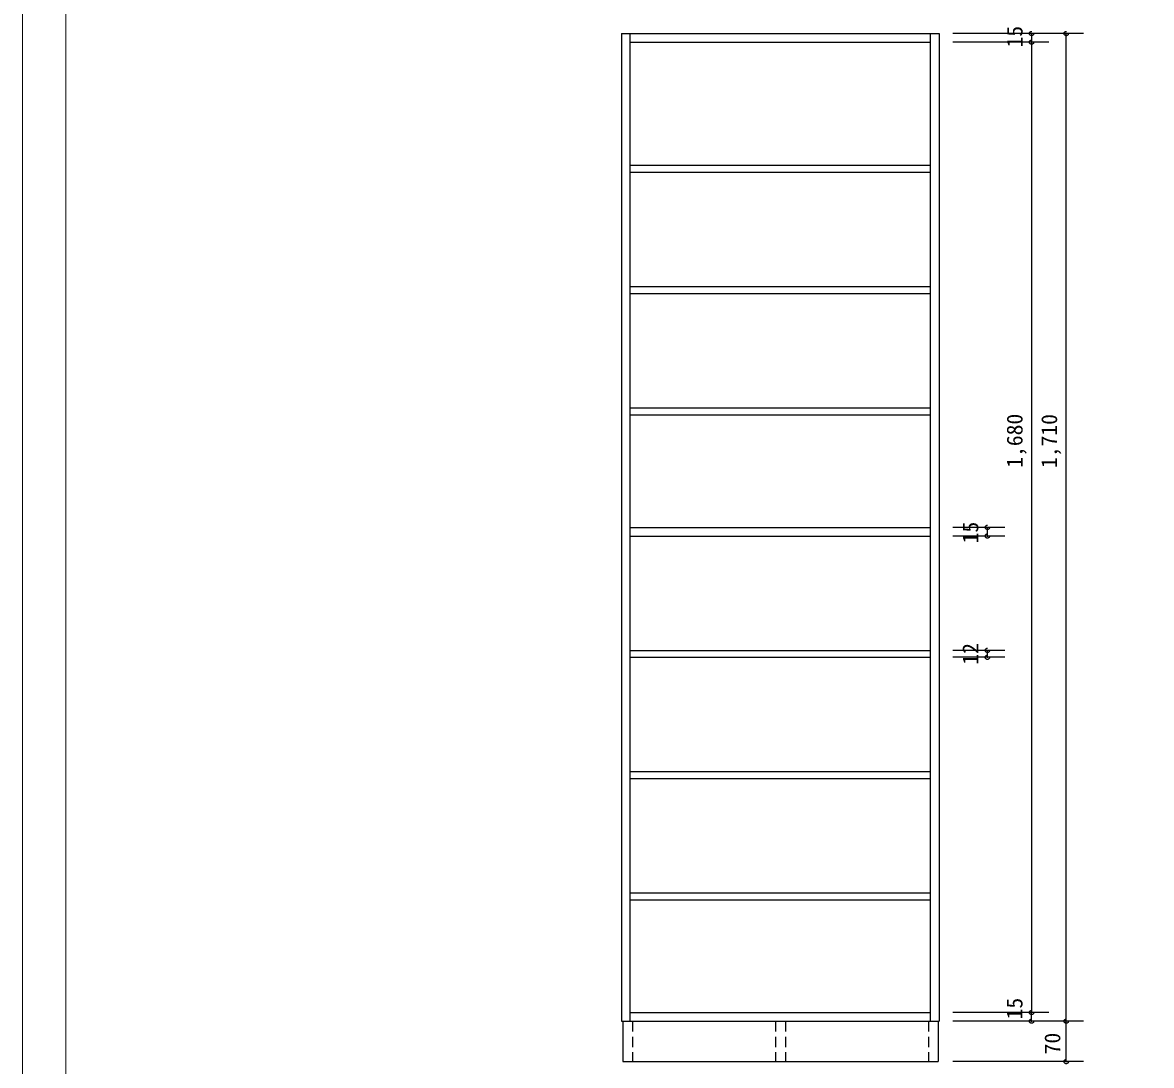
# Model space of a CAD drawing. Units: millimetres on the paper, enlarged 5 times, with parts at other scales. Extents: x -1044 to 931, y -502 to 889.
# Drawn here: x -1044 to -393, y -200 to 402 of the extents above; entities that cross this region are included whole.
import ezdxf
from ezdxf.enums import TextEntityAlignment as Align

# ---------------------------------------------------------------- set-up
doc = ezdxf.new("R2010")
doc.units = ezdxf.units.MM
doc.header["$LTSCALE"] = 5
doc.header["$PDMODE"] = 32
doc.header["$PDSIZE"] = 2.5
doc.linetypes.add('DASHED1', pattern=[1.8, 1.2, -0.6])
doc.layers.add('0-0_0', color=7, linetype='Continuous', lineweight=18)
doc.layers.add('1-0_H-SYM', color=7, linetype='DASHED1')
doc.styles.add('ＭＳ ゴシック', font='')
doc.styles.get('ＭＳ ゴシック').set_extended_font_data('MS Gothic')

msp = doc.modelspace()

# ---------------------------------------------------------------- linework, layer by layer
at = {"layer": '0-0_0'}
msp.add_line((-1018.956, 864.147), (-1018.956, -364.603), dxfattribs=at)
msp.add_lwpolyline([(-1043.956, -502.103), (-1043.956, 889.147), (931.044, 889.147)], dxfattribs=at)
at = {"layer": '1-0_H-SYM', "linetype": 'Continuous'}
for p, q in [((-698.377, 395.874), (-515.043, 395.874)), ((-698.377, 395.874), (-698.377, -174.126)), ((-693.377, -174.126), (-693.377, 395.874)), ((-693.377, 390.874), (-520.043, 390.874)), ((-520.043, -174.126), (-520.043, 395.874)), ((-515.043, 395.874), (-515.043, -174.126)), ((-693.377, 319.874), (-520.043, 319.874)), ((-693.377, 315.874), (-520.043, 315.874)), ((-693.377, 249.874), (-520.043, 249.874)), ((-693.377, 245.874), (-520.043, 245.874)), ((-693.377, 179.874), (-520.043, 179.874)), ((-693.377, 175.874), (-520.043, 175.874)), ((-693.377, 110.874), (-520.043, 110.874)), ((-693.377, 105.874), (-520.043, 105.874)), ((-693.377, 39.874), (-520.043, 39.874)), ((-693.377, 35.874), (-520.043, 35.874)), ((-693.377, -30.126), (-520.043, -30.126)), ((-693.377, -34.126), (-520.043, -34.126)), ((-693.377, -100.126), (-520.043, -100.126)), ((-693.377, -104.126), (-520.043, -104.126)), ((-693.377, -169.126), (-520.043, -169.126)), ((-698.377, -174.126), (-515.043, -174.126)), ((-697.71, -174.126), (-697.71, -197.459)), ((-515.71, -174.126), (-515.71, -197.459)), ((-697.71, -197.459), (-515.71, -197.459))]:
    msp.add_line(p, q, dxfattribs=at)
at = {"layer": '1-0_H-SYM', "color": 4, "linetype": 'Continuous'}
for p, q in [((-431.818, 395.874), (-507.286, 395.874)), ((-451.818, 390.874), (-507.286, 390.874)), ((-461.818, 395.874), (-461.818, -169.126)), ((-441.818, -197.459), (-441.818, 395.874)), ((-477.286, 110.874), (-507.286, 110.874)), ((-487.286, 105.874), (-487.286, 110.874)), ((-477.286, 105.874), (-507.286, 105.874)), ((-477.286, 39.874), (-507.286, 39.874)), ((-487.286, 35.874), (-487.286, 39.874)), ((-477.286, 35.874), (-507.286, 35.874)), ((-451.818, -169.126), (-507.286, -169.126)), ((-461.818, -174.126), (-461.818, -169.126)), ((-431.818, -174.126), (-507.286, -174.126)), ((-431.818, -197.459), (-507.286, -197.459))]:
    msp.add_line(p, q, dxfattribs=at)
at = {"layer": '1-0_H-SYM'}
for p, q in [((-692.043, -174.126), (-692.043, -197.459)), ((-609.543, -174.126), (-609.543, -197.459)), ((-603.877, -174.126), (-603.877, -197.459)), ((-521.377, -174.126), (-521.377, -197.459))]:
    msp.add_line(p, q, dxfattribs=at)
at = {"layer": '1-0_H-SYM', "color": 4}
for p in [(-461.818, 395.874), (-461.818, 390.874), (-441.818, 395.874), (-487.286, 110.874), (-487.286, 105.874), (-487.286, 39.874), (-487.286, 35.874), (-461.818, -169.126), (-461.818, -174.126), (-441.818, -174.126), (-441.818, -197.459)]:
    msp.add_point(p, dxfattribs=at)

# ---------------------------------------------------------------- texts
at = {"layer": '1-0_H-SYM', "style": 'ＭＳ ゴシック'}
for s, p in [('15', (-464.243, 387.813)), ('1,680', (-464.27, 145.256)), ('1,710', (-444.318, 145.085)), ('15', (-489.786, 101.624)), ('12', (-489.786, 31.624)), ('15', (-464.318, -173.131)), ('70', (-442.475, -193.303))]:
    msp.add_text(s, height=9.164, rotation=90, dxfattribs=at).set_placement(p, align=Align.BOTTOM_LEFT)

doc.saveas('drawing.dxf')
